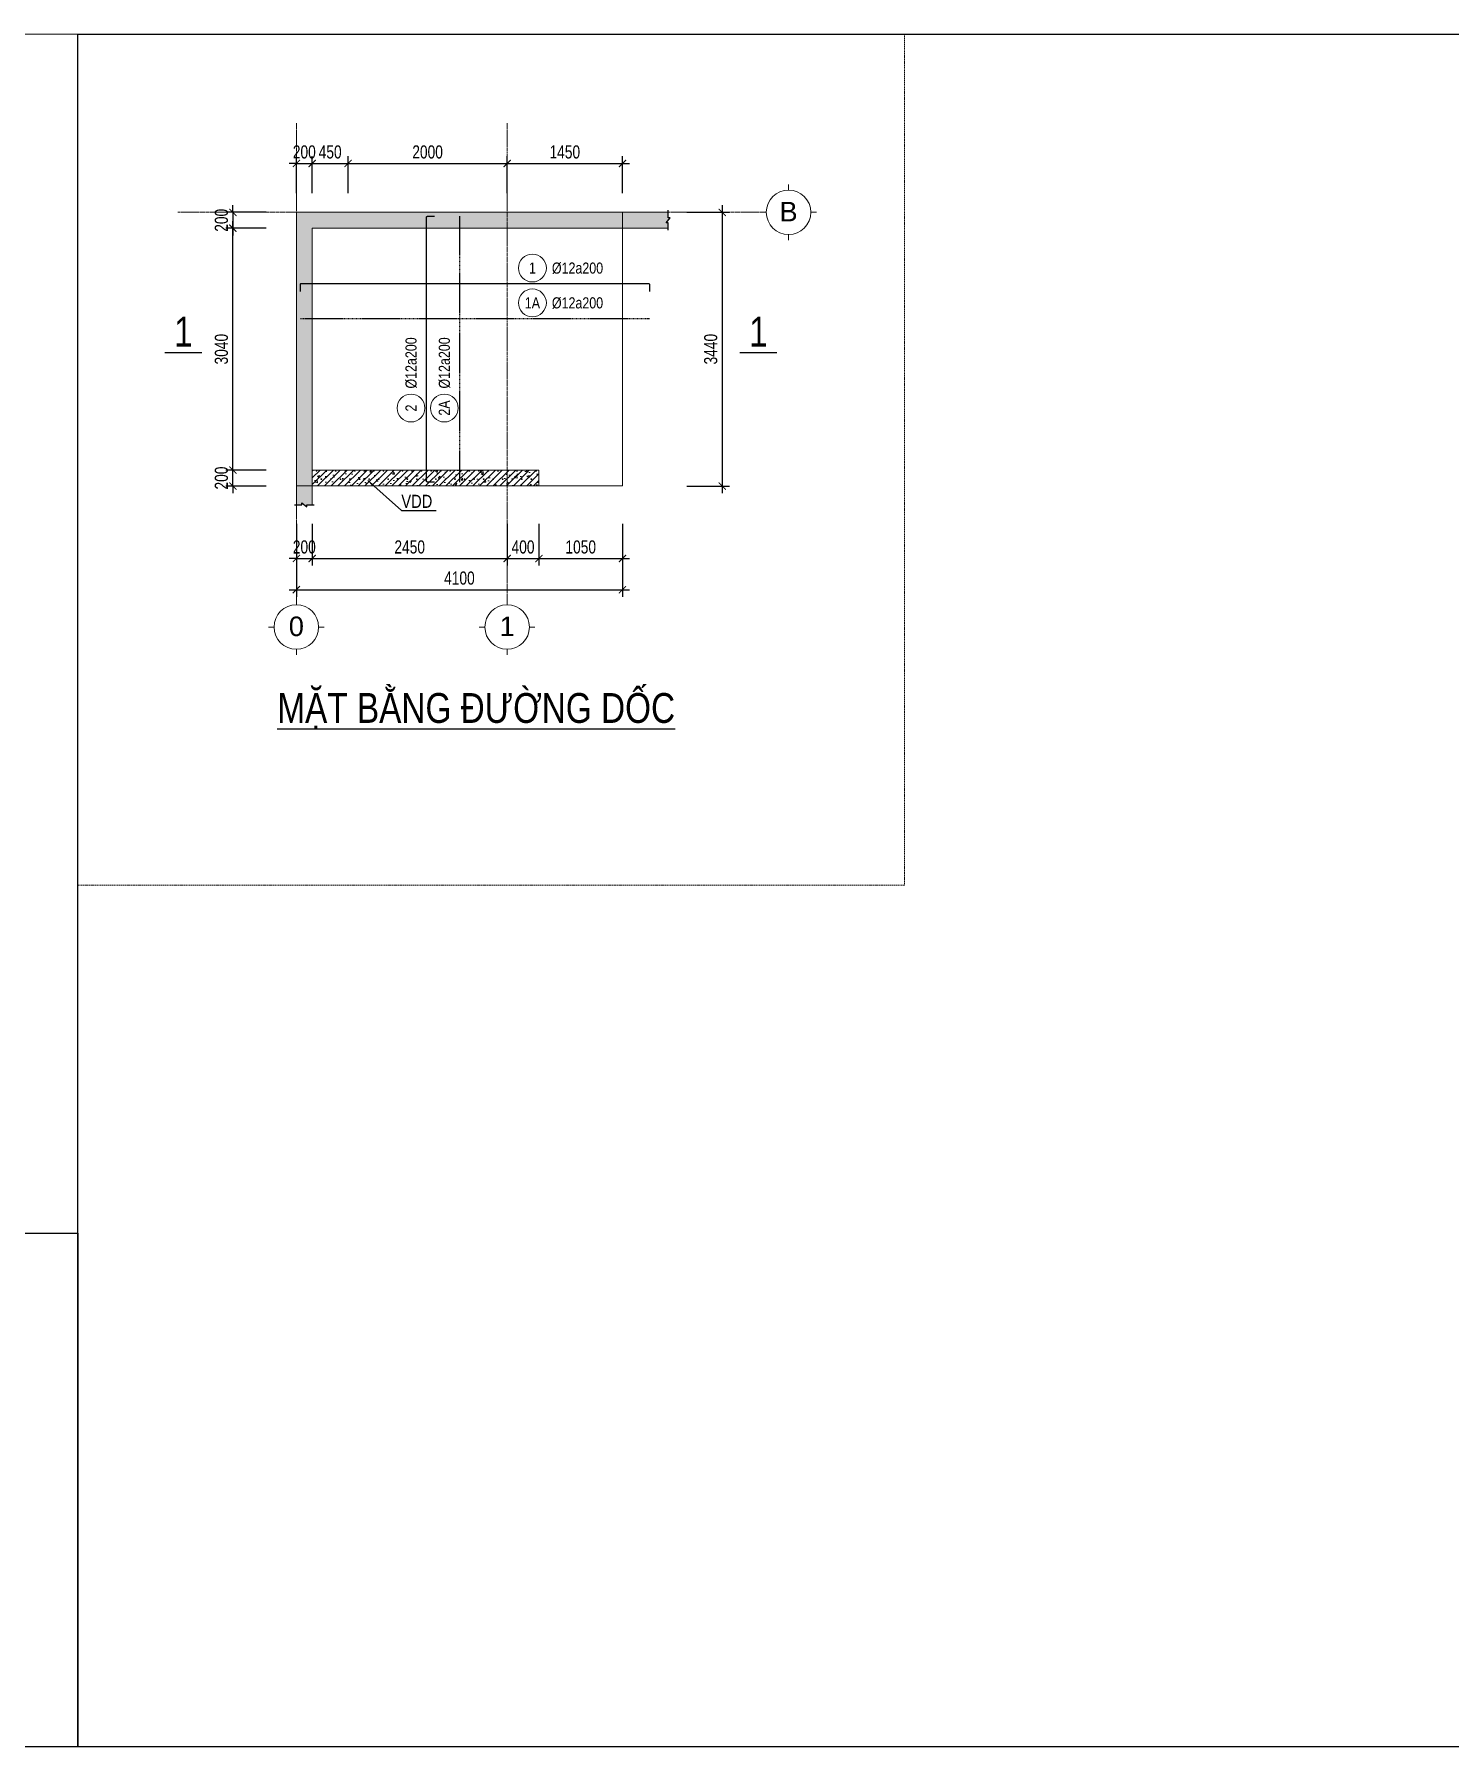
# Model space of a CAD drawing. Extents: x -165145 to 691808, y -202842 to 311040.
# Drawn here: x 313319 to 331114, y 62514 to 84039 of the extents above; entities that cross this region are included whole.
import ezdxf
from ezdxf.enums import TextEntityAlignment as Align

# ---------------------------------------------------------------- set-up
doc = ezdxf.new("R2010")
doc.units = 0
doc.header["$LTSCALE"] = 10
doc.header["$MEASUREMENT"] = 0
for name, pattern in [('CENTER', [2, 1.25, -0.25, 0.25, -0.25]), ('HIDDEN', [2.3807, 1.587, -0.7937]), ('ketcau-1', [2, 1, 1])]:
    doc.linetypes.add(name, pattern=pattern)
doc.layers.get('0').update_dxf_attribs({"linetype": 'CONTINUOUS'})
doc.layers.get('Defpoints').update_dxf_attribs({"color": 5, "linetype": 'CONTINUOUS'})
for name, color, linetype, lineweight in [('GE_KC_DIM', 1, 'CONTINUOUS', 20), ('GE_KC_HATCH', 250, 'CONTINUOUS', 20), ('GE_KC_NETKHUAT', 9, 'HIDDEN', 20), ('GE_KC_NETMANH', 8, 'CONTINUOUS', 20), ('GE_KC_NETTHAY', 2, 'CONTINUOUS', 20), ('GE_KC_TEXT', 4, 'CONTINUOUS', 20), ('GE_KC_TEXT TRUC', 4, 'CONTINUOUS', 20), ('GE_KC_TRUC', 5, 'CENTER', 20), ('L-SITE', 91, 'CONTINUOUS', 9), ('TEXT', 4, 'CONTINUOUS', 20)]:
    doc.layers.add(name, color=color, linetype=linetype, lineweight=lineweight)
for name, color, linetype in [('GE_KC_STEEL', 6, 'CONTINUOUS'), ('GE_KC_TEXT_BIG', 4, 'CONTINUOUS'), ('KCS_CHI', 1, 'CONTINUOUS')]:
    doc.layers.add(name, color=color, linetype=linetype)
doc.styles.add('Arial', font='arial.ttf', dxfattribs={"height": 400})
doc.styles.add('Dce_Text', font='arial.ttf', dxfattribs={"width": 0.8})
doc.styles.add('GE_KC-Arial', font='arial.ttf', dxfattribs={"width": 0.75})
doc.styles.add('VNCC-Arial', font='arial.ttf', dxfattribs={"width": 0.8})
doc.dimstyles.new('GE_KC_DIM75', dxfattribs={"dimscale": 75, "dimtxt": 2.2, "dimasz": 1.2, "dimexe": 1.2, "dimexo": 0, "dimgap": 0.8, "dimtad": 1, "dimdec": 0, "dimzin": 1, "dimdsep": 46, "dimtxsty": 'GE_KC-Arial', "dimblk": 'ARCHTICK', "dimcen": 1.2, "dimdle": 1.2, "dimclrd": 1, "dimclre": 1, "dimclrt": 4, "dimadec": 0, "dimazin": 0, "dimtfac": 1, "dimtdec": 0, "dimtix": 1, "dimtmove": 2, "dimatfit": 3, "dimfxl": 0.15, "dimtvp": 0.833333, "dimtolj": 1, "dimtzin": 0, "dimarcsym": 0})

# ---------------------------------------------------------------- blocks, each defined once
blk = doc.blocks.new('Grid - M_Grid Head - Circle-24584-TẦNG 2')
at = {"layer": 'L-SITE'}
for p, q in [((0, 4), (0, 5)), ((-4, 0), (-5, 0)), ((4, 0), (5, 0)), ((0, -4), (0, -5))]:
    blk.add_line(p, q, dxfattribs=at)
blk.add_circle((0, 0), 4, dxfattribs=at)
blk = doc.blocks.new('_ArchTick')
at = {"color": 0, "linetype": 'ByBlock', "const_width": 0.15}
blk.add_lwpolyline([(-0.5, -0.5), (0.5, 0.5)], dxfattribs=at)
blk = doc.blocks.new('*D1452')
at = {"layer": 'Defpoints', "color": 0, "transparency": 16777216}
for p in [(316814, 82415), (316614, 82040), (316814, 82040)]:
    blk.add_point(p, dxfattribs=at)
at = {"layer": 'GE_KC_DIM', "color": 1, "lineweight": -2, "transparency": 16777216}
for p, q in [((316614, 82040), (316614, 82505)), ((316814, 82040), (316814, 82505)), ((316614, 82415), (316524, 82415)), ((316614, 82415), (316814, 82415)), ((316814, 82415), (316904, 82415))]:
    blk.add_line(p, q, dxfattribs=at)
at = {"layer": 'GE_KC_DIM', "color": 1, "lineweight": -2, "transparency": 16777216, "xscale": 90, "yscale": 90, "zscale": 90}
blk.add_blockref('_ArchTick', (316614, 82415), dxfattribs=at)
at = {"layer": 'GE_KC_DIM', "color": 1, "lineweight": -2, "transparency": 16777216, "xscale": 90, "yscale": 90, "zscale": 90, "rotation": 180}
blk.add_blockref('_ArchTick', (316814, 82415), dxfattribs=at)
at = {"layer": 'GE_KC_DIM', "color": 4, "transparency": 16777216, "insert": (316714, 82559), "char_height": 165, "attachment_point": 5, "style": 'GE_KC-Arial'}
blk.add_mtext('\\A1;200', dxfattribs=at)
blk = doc.blocks.new('*D1453')
at = {"layer": 'Defpoints', "color": 0, "transparency": 16777216}
for p in [(317264, 82415), (316814, 82040), (317264, 82040)]:
    blk.add_point(p, dxfattribs=at)
at = {"layer": 'GE_KC_DIM', "color": 1, "lineweight": -2, "transparency": 16777216}
for p, q in [((316814, 82040), (316814, 82505)), ((317264, 82040), (317264, 82505)), ((316724, 82415), (317354, 82415))]:
    blk.add_line(p, q, dxfattribs=at)
at = {"layer": 'GE_KC_DIM', "color": 1, "lineweight": -2, "transparency": 16777216, "xscale": 90, "yscale": 90, "zscale": 90, "rotation": 180}
blk.add_blockref('_ArchTick', (316814, 82415), dxfattribs=at)
at = {"layer": 'GE_KC_DIM', "color": 1, "lineweight": -2, "transparency": 16777216, "xscale": 90, "yscale": 90, "zscale": 90}
blk.add_blockref('_ArchTick', (317264, 82415), dxfattribs=at)
at = {"layer": 'GE_KC_DIM', "color": 4, "transparency": 16777216, "insert": (317039, 82559), "char_height": 165, "attachment_point": 5, "style": 'GE_KC-Arial'}
blk.add_mtext('\\A1;450', dxfattribs=at)
blk = doc.blocks.new('*D1454')
at = {"layer": 'Defpoints', "color": 0, "transparency": 16777216}
for p in [(319264, 82415), (317264, 82040), (319264, 82040)]:
    blk.add_point(p, dxfattribs=at)
at = {"layer": 'GE_KC_DIM', "color": 1, "lineweight": -2, "transparency": 16777216}
for p, q in [((317264, 82040), (317264, 82505)), ((319264, 82040), (319264, 82505)), ((317174, 82415), (319354, 82415))]:
    blk.add_line(p, q, dxfattribs=at)
at = {"layer": 'GE_KC_DIM', "color": 1, "lineweight": -2, "transparency": 16777216, "xscale": 90, "yscale": 90, "zscale": 90, "rotation": 180}
blk.add_blockref('_ArchTick', (317264, 82415), dxfattribs=at)
at = {"layer": 'GE_KC_DIM', "color": 1, "lineweight": -2, "transparency": 16777216, "xscale": 90, "yscale": 90, "zscale": 90}
blk.add_blockref('_ArchTick', (319264, 82415), dxfattribs=at)
at = {"layer": 'GE_KC_DIM', "color": 4, "transparency": 16777216, "insert": (318264, 82559), "char_height": 165, "attachment_point": 5, "style": 'GE_KC-Arial'}
blk.add_mtext('\\A1;2000', dxfattribs=at)
blk = doc.blocks.new('*D1455')
at = {"layer": 'Defpoints', "color": 0, "transparency": 16777216}
for p in [(320714, 82415), (319264, 82040), (320714, 82040)]:
    blk.add_point(p, dxfattribs=at)
at = {"layer": 'GE_KC_DIM', "color": 1, "lineweight": -2, "transparency": 16777216}
for p, q in [((319264, 82040), (319264, 82505)), ((320714, 82040), (320714, 82505)), ((319174, 82415), (320804, 82415))]:
    blk.add_line(p, q, dxfattribs=at)
at = {"layer": 'GE_KC_DIM', "color": 1, "lineweight": -2, "transparency": 16777216, "xscale": 90, "yscale": 90, "zscale": 90, "rotation": 180}
blk.add_blockref('_ArchTick', (319264, 82415), dxfattribs=at)
at = {"layer": 'GE_KC_DIM', "color": 1, "lineweight": -2, "transparency": 16777216, "xscale": 90, "yscale": 90, "zscale": 90}
blk.add_blockref('_ArchTick', (320714, 82415), dxfattribs=at)
at = {"layer": 'GE_KC_DIM', "color": 4, "transparency": 16777216, "insert": (319989, 82559), "char_height": 165, "attachment_point": 5, "style": 'GE_KC-Arial'}
blk.add_mtext('\\A1;1450', dxfattribs=at)
blk = doc.blocks.new('*D1456')
at = {"layer": 'Defpoints', "color": 0, "transparency": 16777216}
for p in [(321524, 81801), (321524, 78361), (321968, 78361)]:
    blk.add_point(p, dxfattribs=at)
at = {"layer": 'GE_KC_DIM', "color": 1, "lineweight": -2, "transparency": 16777216}
for p, q in [((321524, 81801), (322058, 81801)), ((321968, 81891), (321968, 78271)), ((321524, 78361), (322058, 78361))]:
    blk.add_line(p, q, dxfattribs=at)
at = {"layer": 'GE_KC_DIM', "color": 1, "lineweight": -2, "transparency": 16777216, "xscale": 90, "yscale": 90, "zscale": 90}
for p, rotation in [((321968, 81801), 90), ((321968, 78361), 270)]:
    blk.add_blockref('_ArchTick', p, dxfattribs=dict(at, rotation=rotation))
at = {"layer": 'GE_KC_DIM', "color": 4, "transparency": 16777216, "insert": (321824, 80081), "char_height": 165, "attachment_point": 5, "rotation": 90, "style": 'GE_KC-Arial'}
blk.add_mtext('\\A1;3440', dxfattribs=at)
blk = doc.blocks.new('*D1458')
at = {"layer": 'Defpoints', "color": 0, "transparency": 16777216}
for p in [(316235, 81801), (315816, 81601), (316235, 81601)]:
    blk.add_point(p, dxfattribs=at)
at = {"layer": 'GE_KC_DIM', "color": 1, "lineweight": -2, "transparency": 16777216}
for p, q in [((316235, 81801), (315726, 81801)), ((315816, 81801), (315816, 81891)), ((315816, 81801), (315816, 81601)), ((316235, 81601), (315726, 81601)), ((315816, 81601), (315816, 81511))]:
    blk.add_line(p, q, dxfattribs=at)
at = {"layer": 'GE_KC_DIM', "color": 1, "lineweight": -2, "transparency": 16777216, "xscale": 90, "yscale": 90, "zscale": 90}
for p, rotation in [((315816, 81801), 270), ((315816, 81601), 90)]:
    blk.add_blockref('_ArchTick', p, dxfattribs=dict(at, rotation=rotation))
at = {"layer": 'GE_KC_DIM', "color": 4, "transparency": 16777216, "insert": (315672, 81701), "char_height": 165, "attachment_point": 5, "rotation": 90, "style": 'GE_KC-Arial'}
blk.add_mtext('\\A1;200', dxfattribs=at)
blk = doc.blocks.new('*U3077')
at = {"layer": 'GE_KC_DIM'}
blk.add_circle((275, 278), 250, dxfattribs=at)
at = {"layer": 'GE_KC_STEEL', "linetype": 'HIDDEN'}
blk.add_line((-3893, 0), (2376, 0), dxfattribs=at)
at = {"layer": 'GE_KC_TEXT', "style": 'Dce_Text', "width": 0.8}
blk.add_attdef('SHT', text='', height=200, dxfattribs=at).set_placement((275, 278), align=Align.MIDDLE_CENTER)
blk.add_attdef('DKVAKC', text='', height=200, dxfattribs=at).set_placement((625, 278), align=Align.MIDDLE_LEFT)
blk = doc.blocks.new('*U3076')
at = {"layer": 'GE_KC_DIM'}
blk.add_circle((275, 278), 250, dxfattribs=at)
at = {"layer": 'GE_KC_STEEL'}
blk.add_lwpolyline([(-3893, -143), (-3893, -15, -0.414214), (-3878, 0), (2361, 0, -0.414214), (2376, -15), (2376, -143)], format="xyb", dxfattribs=at)
at = {"layer": 'GE_KC_TEXT', "style": 'Dce_Text', "width": 0.8}
blk.add_attdef('SHT', text='', height=200, dxfattribs=at).set_placement((275, 278), align=Align.MIDDLE_CENTER)
blk.add_attdef('DKVAKC', text='', height=200, dxfattribs=at).set_placement((625, 278), align=Align.MIDDLE_LEFT)
blk = doc.blocks.new('*D1474')
at = {"layer": 'Defpoints', "color": 0, "transparency": 16777216}
for p in [(316614, 77885), (316814, 77885), (316814, 77450)]:
    blk.add_point(p, dxfattribs=at)
at = {"layer": 'GE_KC_DIM', "color": 1, "lineweight": -2, "transparency": 16777216}
for p, q in [((316614, 77885), (316614, 77360)), ((316814, 77885), (316814, 77360)), ((316614, 77450), (316524, 77450)), ((316614, 77450), (316814, 77450)), ((316814, 77450), (316904, 77450))]:
    blk.add_line(p, q, dxfattribs=at)
at = {"layer": 'GE_KC_DIM', "color": 1, "lineweight": -2, "transparency": 16777216, "xscale": 90, "yscale": 90, "zscale": 90}
blk.add_blockref('_ArchTick', (316614, 77450), dxfattribs=at)
at = {"layer": 'GE_KC_DIM', "color": 1, "lineweight": -2, "transparency": 16777216, "xscale": 90, "yscale": 90, "zscale": 90, "rotation": 180}
blk.add_blockref('_ArchTick', (316814, 77450), dxfattribs=at)
at = {"layer": 'GE_KC_DIM', "color": 4, "transparency": 16777216, "insert": (316714, 77594), "char_height": 165, "attachment_point": 5, "style": 'GE_KC-Arial'}
blk.add_mtext('\\A1;200', dxfattribs=at)
blk = doc.blocks.new('*D1475')
at = {"layer": 'Defpoints', "color": 0, "transparency": 16777216}
for p in [(316814, 77885), (319264, 77885), (319264, 77450)]:
    blk.add_point(p, dxfattribs=at)
at = {"layer": 'GE_KC_DIM', "color": 1, "lineweight": -2, "transparency": 16777216}
for p, q in [((316814, 77885), (316814, 77360)), ((319264, 77885), (319264, 77360)), ((316724, 77450), (319354, 77450))]:
    blk.add_line(p, q, dxfattribs=at)
at = {"layer": 'GE_KC_DIM', "color": 1, "lineweight": -2, "transparency": 16777216, "xscale": 90, "yscale": 90, "zscale": 90, "rotation": 180}
blk.add_blockref('_ArchTick', (316814, 77450), dxfattribs=at)
at = {"layer": 'GE_KC_DIM', "color": 1, "lineweight": -2, "transparency": 16777216, "xscale": 90, "yscale": 90, "zscale": 90}
blk.add_blockref('_ArchTick', (319264, 77450), dxfattribs=at)
at = {"layer": 'GE_KC_DIM', "color": 4, "transparency": 16777216, "insert": (318039, 77594), "char_height": 165, "attachment_point": 5, "style": 'GE_KC-Arial'}
blk.add_mtext('\\A1;2450', dxfattribs=at)
blk = doc.blocks.new('*D1476')
at = {"layer": 'Defpoints', "color": 0, "transparency": 16777216}
for p in [(319664, 77885), (320714, 77885), (320714, 77450)]:
    blk.add_point(p, dxfattribs=at)
at = {"layer": 'GE_KC_DIM', "color": 1, "lineweight": -2, "transparency": 16777216}
for p, q in [((319664, 77885), (319664, 77360)), ((320714, 77885), (320714, 77360)), ((319574, 77450), (320804, 77450))]:
    blk.add_line(p, q, dxfattribs=at)
at = {"layer": 'GE_KC_DIM', "color": 1, "lineweight": -2, "transparency": 16777216, "xscale": 90, "yscale": 90, "zscale": 90, "rotation": 180}
blk.add_blockref('_ArchTick', (319664, 77450), dxfattribs=at)
at = {"layer": 'GE_KC_DIM', "color": 1, "lineweight": -2, "transparency": 16777216, "xscale": 90, "yscale": 90, "zscale": 90}
blk.add_blockref('_ArchTick', (320714, 77450), dxfattribs=at)
at = {"layer": 'GE_KC_DIM', "color": 4, "transparency": 16777216, "insert": (320189, 77594), "char_height": 165, "attachment_point": 5, "style": 'GE_KC-Arial'}
blk.add_mtext('\\A1;1050', dxfattribs=at)
blk = doc.blocks.new('*D1477')
at = {"layer": 'Defpoints', "color": 0, "transparency": 16777216}
for p in [(316614, 77885), (320714, 77885), (320714, 77058)]:
    blk.add_point(p, dxfattribs=at)
at = {"layer": 'GE_KC_DIM', "color": 1, "lineweight": -2, "transparency": 16777216}
for p, q in [((316614, 77885), (316614, 76968)), ((320714, 77885), (320714, 76968)), ((316524, 77058), (320804, 77058))]:
    blk.add_line(p, q, dxfattribs=at)
at = {"layer": 'GE_KC_DIM', "color": 1, "lineweight": -2, "transparency": 16777216, "xscale": 90, "yscale": 90, "zscale": 90, "rotation": 180}
blk.add_blockref('_ArchTick', (316614, 77058), dxfattribs=at)
at = {"layer": 'GE_KC_DIM', "color": 1, "lineweight": -2, "transparency": 16777216, "xscale": 90, "yscale": 90, "zscale": 90}
blk.add_blockref('_ArchTick', (320714, 77058), dxfattribs=at)
at = {"layer": 'GE_KC_DIM', "color": 4, "transparency": 16777216, "insert": (318664, 77203), "char_height": 165, "attachment_point": 5, "style": 'GE_KC-Arial'}
blk.add_mtext('\\A1;4100', dxfattribs=at)
blk = doc.blocks.new('*U3075')
at = {"layer": 'GE_KC_DIM'}
blk.add_circle((275, 278), 250, dxfattribs=at)
at = {"layer": 'GE_KC_STEEL', "linetype": 'HIDDEN'}
blk.add_line((-1054, 0), (3718, 0), dxfattribs=at)
at = {"layer": 'GE_KC_TEXT', "style": 'Dce_Text', "width": 0.8}
blk.add_attdef('SHT', text='', height=200, dxfattribs=at).set_placement((275, 278), align=Align.MIDDLE_CENTER)
blk.add_attdef('DKVAKC', text='', height=200, dxfattribs=at).set_placement((625, 278), align=Align.MIDDLE_LEFT)
blk = doc.blocks.new('*U3074')
at = {"layer": 'GE_KC_DIM'}
blk.add_circle((275, 278), 250, dxfattribs=at)
at = {"layer": 'GE_KC_STEEL'}
blk.add_lwpolyline([(-1054, -143), (-1054, -15, -0.414214), (-1039, 0), (3703, 0, -0.414214), (3718, -15), (3718, -143)], format="xyb", dxfattribs=at)
at = {"layer": 'GE_KC_TEXT', "style": 'Dce_Text', "width": 0.8}
blk.add_attdef('SHT', text='', height=200, dxfattribs=at).set_placement((275, 278), align=Align.MIDDLE_CENTER)
blk.add_attdef('DKVAKC', text='', height=200, dxfattribs=at).set_placement((625, 278), align=Align.MIDDLE_LEFT)
blk = doc.blocks.new('*D2970')
at = {"layer": 'Defpoints', "color": 0, "transparency": 16777216}
for p in [(319264, 77885), (319664, 77885), (319664, 77450)]:
    blk.add_point(p, dxfattribs=at)
at = {"layer": 'GE_KC_DIM', "color": 1, "lineweight": -2, "transparency": 16777216}
for p, q in [((319264, 77885), (319264, 77360)), ((319664, 77885), (319664, 77360)), ((319174, 77450), (319754, 77450))]:
    blk.add_line(p, q, dxfattribs=at)
at = {"layer": 'GE_KC_DIM', "color": 1, "lineweight": -2, "transparency": 16777216, "xscale": 90, "yscale": 90, "zscale": 90, "rotation": 180}
blk.add_blockref('_ArchTick', (319264, 77450), dxfattribs=at)
at = {"layer": 'GE_KC_DIM', "color": 1, "lineweight": -2, "transparency": 16777216, "xscale": 90, "yscale": 90, "zscale": 90}
blk.add_blockref('_ArchTick', (319664, 77450), dxfattribs=at)
at = {"layer": 'GE_KC_DIM', "color": 4, "transparency": 16777216, "insert": (319464, 77594), "char_height": 165, "attachment_point": 5, "style": 'GE_KC-Arial'}
blk.add_mtext('\\A1;400', dxfattribs=at)
blk = doc.blocks.new('*D3482')
at = {"layer": 'Defpoints', "color": 0, "transparency": 16777216}
for p in [(315816, 78561), (316235, 78561), (316235, 78361)]:
    blk.add_point(p, dxfattribs=at)
at = {"layer": 'GE_KC_DIM', "color": 1, "lineweight": -2, "transparency": 16777216}
for p, q in [((315816, 78561), (315816, 78651)), ((316235, 78561), (315726, 78561)), ((316235, 78361), (315726, 78361)), ((315816, 78361), (315816, 78561)), ((315816, 78361), (315816, 78271))]:
    blk.add_line(p, q, dxfattribs=at)
at = {"layer": 'GE_KC_DIM', "color": 1, "lineweight": -2, "transparency": 16777216, "xscale": 90, "yscale": 90, "zscale": 90}
for p, rotation in [((315816, 78561), 270), ((315816, 78361), 90)]:
    blk.add_blockref('_ArchTick', p, dxfattribs=dict(at, rotation=rotation))
at = {"layer": 'GE_KC_DIM', "color": 4, "transparency": 16777216, "insert": (315672, 78461), "char_height": 165, "attachment_point": 5, "rotation": 90, "style": 'GE_KC-Arial'}
blk.add_mtext('\\A1;200', dxfattribs=at)
blk = doc.blocks.new('*D3483')
at = {"layer": 'Defpoints', "color": 0, "transparency": 16777216}
for p in [(315816, 81601), (316235, 81601), (316235, 78561)]:
    blk.add_point(p, dxfattribs=at)
at = {"layer": 'GE_KC_DIM', "color": 1, "lineweight": -2, "transparency": 16777216}
for p, q in [((316235, 81601), (315726, 81601)), ((315816, 78471), (315816, 81691)), ((316235, 78561), (315726, 78561))]:
    blk.add_line(p, q, dxfattribs=at)
at = {"layer": 'GE_KC_DIM', "color": 1, "lineweight": -2, "transparency": 16777216, "xscale": 90, "yscale": 90, "zscale": 90}
for p, rotation in [((315816, 81601), 90), ((315816, 78561), 270)]:
    blk.add_blockref('_ArchTick', p, dxfattribs=dict(at, rotation=rotation))
at = {"layer": 'GE_KC_DIM', "color": 4, "transparency": 16777216, "insert": (315672, 80081), "char_height": 165, "attachment_point": 5, "rotation": 90, "style": 'GE_KC-Arial'}
blk.add_mtext('\\A1;3040', dxfattribs=at)

msp = doc.modelspace()

# ---------------------------------------------------------------- hatches: boundary and pattern name
at = {"layer": 'GE_KC_HATCH', "linetype": 'ketcau-1'}
h = msp.add_hatch(dxfattribs=at)
h.set_pattern_fill('BETONG', color=256, scale=40, style=0, pattern_type=2)
h.set_pattern_definition([(0, (-38291.53, 406.53), (0, 207.8461), [5, -115]), (0, (-38291.53, 415.2), (0, 207.8461), [5, -115]), (120, (-38291.53, 406.53), (-180, -103.92305), [5, -115]), (120, (-38284.03, 410.86), (-180, -103.92305), [5, -115]), (0, (-38231.53, 510.46), (0, 207.8461), [5, -115]), (0, (-38231.53, 519.12), (0, 207.8461), [5, -115]), (120, (-38231.53, 510.46), (-180, -103.92305), [5, -115]), (120, (-38224.03, 514.79), (-180, -103.92305), [5, -115]), (60, (-38286.53, 406.53), (-180, 103.92305), [5, -115]), (60, (-38294.03, 410.86), (-180, 103.92305), [5, -115]), (60, (-38226.53, 302.61), (-180, 103.92305), [5, -115]), (60, (-38234.03, 306.94), (-180, 103.92305), [5, -115]), (45, (-38291.53, 406.534), (-42.426407, 42.426407), []), (50, (-38291.53, 406.53), (286.90407, -25.10085), [30, -330]), (355, (-38291.53, 406.53), (-55.50053, 300.87685), [24, -264]), (100.4514, (-38267.62, 404.44), (231.40375, 275.77582), [25.49608, -280.45684]), (46.1842, (-38291.53, 486.53), (426.89642, -66.2076), [45, -495]), (96.6356, (-38255.96, 481), (373.8651, 389.64715), [38.2441, -420.6852]), (351.1842, (-38291.53, 486.53), (373.8648, 389.64744), [36, -396]), (21, (-38251.53, 466.53), (238.76282, -161.04756), [30, -330]), (326, (-38251.53, 466.53), (97.32613, 290.06002), [24, -264]), (71.4514, (-38231.64, 453.1), (336.08905, 129.0122), [25.49608, -280.45684]), (37.5, (-38291.53, 406.53), (4.863942, 133.157542), [0, -260.8, 0, -268, 0, -265]), (7.5, (-38291.53, 406.53), (105.227815, 157.764685), [0, -152.8, 0, -254.8, 0, -101]), (327.5, (-38380.73, 406.53), (213.528974, -9.02195), [0, -100, 0, -312, 0, -414]), (317.5, (-38420.73, 406.53), (233.27447, 40.04199), [0, -130, 0, -207.2, 0, -294])])
h.paths.add_polyline_path([(316614.19198, 81801.15673), (316614.19198, 78126.0313), (316682.94198, 78126.0313), (316682.94198, 78151.0313), (316745.44198, 78101.0313), (316745.44198, 78126.0313), (316814.19198, 78126.0313), (316814.19198, 81601.15673), (321286.93712, 81601.15673), (321286.93712, 81669.90673), (321261.93712, 81669.90673), (321311.93712, 81732.40673), (321286.93712, 81732.40673), (321286.93712, 81801.15673)])
h = msp.add_hatch(dxfattribs=at)
h.set_pattern_fill('BETONG', color=256, scale=40, style=0, pattern_type=2)
h.set_pattern_definition([(0, (-114.14, -537.75), (0, 207.8461), [5, -115]), (0, (-114.14, -529.1), (0, 207.8461), [5, -115]), (120, (-114.14, -537.75), (-180, -103.92305), [5, -115]), (120, (-106.64, -533.42), (-180, -103.92305), [5, -115]), (0, (-54.14, -433.83), (0, 207.8461), [5, -115]), (0, (-54.14, -425.17), (0, 207.8461), [5, -115]), (120, (-54.14, -433.83), (-180, -103.92305), [5, -115]), (120, (-46.64, -429.5), (-180, -103.92305), [5, -115]), (60, (-109.14, -537.75), (-180, 103.92305), [5, -115]), (60, (-116.64, -533.42), (-180, 103.92305), [5, -115]), (60, (-49.14, -641.67), (-180, 103.92305), [5, -115]), (60, (-56.64, -637.34), (-180, 103.92305), [5, -115]), (45, (-114.14, -537.75), (-42.426407, 42.426407), []), (50, (-114.14, -537.75), (286.90407, -25.10085), [30, -330]), (355, (-114.14, -537.75), (-55.50053, 300.87685), [24, -264]), (100.4514, (-90.23, -539.84), (231.40375, 275.77582), [25.49608, -280.45684]), (46.1842, (-114.14, -457.75), (426.89642, -66.2076), [45, -495]), (96.6356, (-78.57, -463.27), (373.8651, 389.64715), [38.2441, -420.6852]), (351.1842, (-114.14, -457.75), (373.8648, 389.64744), [36, -396]), (21, (-74.14, -477.75), (238.76282, -161.04756), [30, -330]), (326, (-74.14, -477.75), (97.32613, 290.06002), [24, -264]), (71.4514, (-54.25, -491.17), (336.08905, 129.0122), [25.49608, -280.45684]), (37.5, (-114.14, -537.75), (4.863942, 133.15754), [0, -260.8, 0, -268, 0, -265]), (7.5, (-114.14, -537.75), (105.227815, 157.764685), [0, -152.8, 0, -254.8, 0, -101]), (327.5, (-203.34, -537.75), (213.528974, -9.02195), [0, -100, 0, -312, 0, -414]), (317.5, (-243.34, -537.75), (233.27447, 40.04199), [0, -130, 0, -207.2, 0, -294])])
h.paths.add_polyline_path([(319664.19198, 78361.15673), (319664.19198, 78561.15673), (316814.19198, 78561.15673), (316814.19198, 78361.15673)])

# ---------------------------------------------------------------- linework, layer by layer
at = {"layer": 'Defpoints'}
for points in [[(313867.12104, 84039.32784), (339742.12104, 84039.32784), (339742.12104, 62514.32784), (313867.12104, 62514.32784)], [(306104.62104, 68971.82784), (313867.12104, 68971.82784), (313867.12104, 62514.32784), (306104.62104, 62514.32784)]]:
    msp.add_lwpolyline(points, close=True, dxfattribs=at)
at = {"layer": 'GE_KC_NETKHUAT'}
msp.add_lwpolyline([(313867.12104, 84039.32784), (324258.51423, 84039.32784), (324258.51423, 73342.59075), (313867.12104, 73342.59075)], close=True, dxfattribs=at)
at = {"layer": 'GE_KC_NETMANH'}
msp.add_line((174130.40086, 84039.32784), (385223.40086, 84039.32784), dxfattribs=at)
at = {"layer": 'GE_KC_NETTHAY'}
for p, q in [((316614.19198, 81801.15673), (321286.93712, 81801.15673)), ((316614.19198, 81801.15673), (316834.19198, 81801.15673)), ((316614.19198, 78126.0313), (316614.19198, 81801.15673)), ((321286.93712, 81601.15673), (316814.19198, 81601.15673)), ((316814.19198, 81601.15673), (316814.19198, 78126.0313)), ((316614.19198, 78581.15673), (316614.19198, 78361.15673)), ((320714.19198, 78361.15673), (320714.19198, 78581.15673)), ((319664.19198, 78561.15673), (316814.19198, 78561.15673)), ((316814.19198, 78361.15673), (320714.19198, 78361.15673)), ((319664.19198, 78361.15673), (319664.19198, 78561.15673))]:
    msp.add_line(p, q, dxfattribs=at)
msp.add_lwpolyline([(320714.19198, 78361.15673), (316614.19198, 78361.15673), (316614.19198, 81801.15673), (320714.19198, 81801.15673)], close=True, dxfattribs=at)
at = {"layer": 'GE_KC_TRUC', "ltscale": 2}
for p, q in [((316614.19198, 76938.40851), (316614.19198, 82925.52365)), ((319264.19198, 76938.40851), (319264.19198, 82925.52365)), ((315124.62326, 81801.15673), (322451.48034, 81801.15673))]:
    msp.add_line(p, q, dxfattribs=at)
at = {"layer": 'KCS_CHI'}
for points in [[(321286.93712, 81576.15673), (321286.93712, 81669.90673), (321261.93712, 81669.90673), (321311.93712, 81732.40673), (321286.93712, 81732.40673), (321286.93712, 81826.15673)], [(316589.19198, 78126.0313), (316682.94198, 78126.0313), (316682.94198, 78151.0313), (316745.44198, 78101.0313), (316745.44198, 78126.0313), (316839.19198, 78126.0313)]]:
    msp.add_lwpolyline(points, dxfattribs=at)

# ---------------------------------------------------------------- block references
at = {"xscale": 0.7, "yscale": 0.7, "zscale": 0.7, "rotation": 90}
for name, p, values in [('*U3074', (318250.05364, 79148.62989), {'DKVAKC': '%%C12a200', 'SHT': '2'}), ('*U3075', (318668.99724, 79148.62989), {'DKVAKC': '%%C12a200', 'SHT': '2A'})]:
    msp.add_blockref(name, p, dxfattribs=at).add_auto_attribs(values)
at = {"xscale": 0.7, "yscale": 0.7, "zscale": 0.7}
for name, p, values in [('*U3076', (319389.52068, 80905.74597), {'DKVAKC': '%%C12a200', 'SHT': '1'}), ('*U3077', (319389.52068, 80468.51326), {'DKVAKC': '%%C12a200', 'SHT': '1A'})]:
    msp.add_blockref(name, p, dxfattribs=at).add_auto_attribs(values)
at = {"layer": 'GE_KC_TEXT TRUC', "lineweight": 9, "xscale": 70, "yscale": 70, "zscale": 70, "rotation": 270}
for p in [(322801.48034, 81801.15673), (316614.19198, 76588.40851), (319264.19198, 76588.40851)]:
    msp.add_blockref('Grid - M_Grid Head - Circle-24584-TẦNG 2', p, dxfattribs=at)

# ---------------------------------------------------------------- texts
at = {"layer": 'GE_KC_TEXT TRUC', "style": 'Arial'}
for s, p in [('B', (322801.48034, 81687.52111)), ('0', (316614.19198, 76474.7729)), ('1', (319264.19198, 76474.7729))]:
    msp.add_text(s, height=245, dxfattribs=at).set_placement(p, align=Align.CENTER)
at = {"layer": 'GE_KC_TEXT_BIG', "style": 'GE_KC-Arial', "width": 0.8}
for s, p in [('%%U 1 ', (315194.03092, 80112.9764)), ('%%U 1 ', (322423.00922, 80112.9764)), ('%%UMẶT BẰNG ĐƯỜNG DỐC', (318874.94122, 75383.64287))]:
    msp.add_text(s, height=375, dxfattribs=at).set_placement(p, align=Align.CENTER)
at = {"layer": 'TEXT', "style": 'VNCC-Arial', "width": 0.8}
msp.add_text('VDD', height=165, dxfattribs=at).set_placement((318128.62739, 78085.89262), align=Align.CENTER)

# ---------------------------------------------------------------- dimensions: what is measured, and where the dimension line sits
at = {"layer": 'GE_KC_DIM'}
for base, p1, p2, picture, middle in [((316814.19198, 82415.09022), (316614.19198, 82039.94558), (316814.19198, 82039.94558), '*D1452', (316714.19198, 82559.33477)), ((317264.19198, 82415.09022), (316814.19198, 82039.94558), (317264.19198, 82039.94558), '*D1453', (317039.19198, 82559.33477)), ((319264.19198, 82415.09022), (317264.19198, 82039.94558), (319264.19198, 82039.94558), '*D1454', (318264.19198, 82559.33477)), ((320714.19198, 82415.09022), (319264.19198, 82039.94558), (320714.19198, 82039.94558), '*D1455', (319989.19198, 82559.33477)), ((316814.19198, 77450.0448), (316614.19198, 77884.84821), (316814.19198, 77884.84821), '*D1474', (316714.19198, 77594.28934)), ((320714.19198, 77058.49844), (316614.19198, 77884.84821), (320714.19198, 77884.84821), '*D1477', (318664.19198, 77202.74298)), ((319264.19198, 77450.0448), (316814.19198, 77884.84821), (319264.19198, 77884.84821), '*D1475', (318039.19198, 77594.28934)), ((319664.19198, 77450.0448), (319264.19198, 77884.84821), (319664.19198, 77884.84821), '*D2970', (319464.19198, 77594.28934)), ((320714.19198, 77450.0448), (319664.19198, 77884.84821), (320714.19198, 77884.84821), '*D1476', (320189.19198, 77594.28934))]:
    dim = msp.add_linear_dim(base=base, p1=p1, p2=p2, dimstyle='GE_KC_DIM75', dxfattribs=at)
    dim.commit()
    dim.dimension.update_dxf_attribs({"geometry": picture, "text_midpoint": middle})
for base, p1, p2, picture, middle in [((315816.24356, 81601.15673), (316235.12737, 81801.15673), (316235.12737, 81601.15673), '*D1458', (315671.99902, 81701.15673)), ((321968.16173, 78361.15673), (321524.43323, 81801.15673), (321524.43323, 78361.15673), '*D1456', (321823.86091, 80081.15673)), ((315816.24356, 81601.15673), (316235.12737, 78561.15673), (316235.12737, 81601.15673), '*D3483', (315671.94275, 80081.15673)), ((315816.24356, 78561.15673), (316235.12737, 78361.15673), (316235.12737, 78561.15673), '*D3482', (315671.99902, 78461.15673))]:
    dim = msp.add_linear_dim(base=base, p1=p1, p2=p2, angle=90, dimstyle='GE_KC_DIM75', dxfattribs=at)
    dim.commit()
    dim.dimension.update_dxf_attribs({"geometry": picture, "text_midpoint": middle})

# ---------------------------------------------------------------- leaders
at = {"layer": 'TEXT'}
msp.add_leader([(317511.36558, 78430.50299), (317933.9589, 78052.05153), (318372.76788, 78052.05153)], dimstyle='GE_KC_DIM75', override={"dimgap": 0.8, "dimtad": 0}, dxfattribs=at)

doc.saveas('drawing.dxf')
